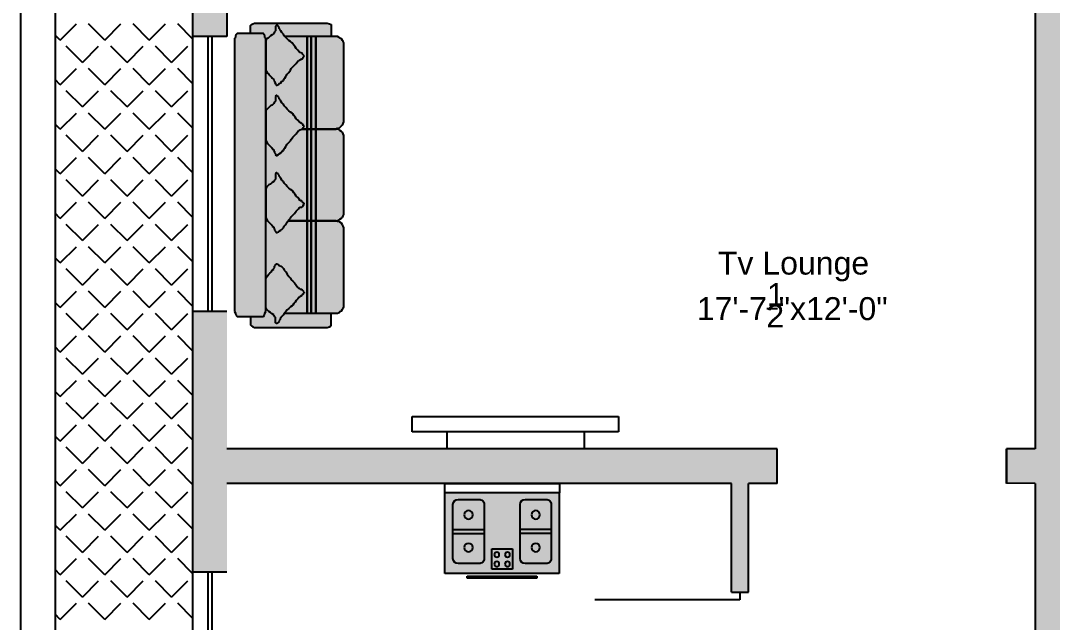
# Model space of a CAD drawing. Extents: x 22 to 562, y 18 to 1223.
# Drawn here: x 21.8 to 291.8, y 496.4 to 654 of the extents above; entities that cross this region are included whole.
import ezdxf

# ---------------------------------------------------------------- set-up
doc = ezdxf.new("R2010")
doc.units = 0
doc.header["$MEASUREMENT"] = 0
for name, color, linetype in [('DOORS', 42, 'CONTINUOUS'), ('FURN', 144, 'CONTINUOUS'), ('FURNITURE', 44, 'CONTINUOUS'), ('LABELS', 61, 'CONTINUOUS'), ('LINE', 7, 'CONTINUOUS'), ('WALLS', 7, 'CONTINUOUS'), ('WINDOWS', 140, 'CONTINUOUS')]:
    doc.layers.add(name, color=color, linetype=linetype)
doc.styles.get("Standard").update_dxf_attribs({"font": 'arial.ttf'})

# ---------------------------------------------------------------- blocks, each defined once
blk = doc.blocks.new('FURN-G127')
at = {"layer": 'FURNITURE', "color": 7, "linetype": 'CONTINUOUS'}
for p, q in [((994.907543, 653.856459), (973.7169, 653.856459)), ((973.7169, 653.856459), (973.7169, 623.862227)), ((997.339962, 653.879409), (994.875942, 653.879409)), ((994.875942, 653.879409), (994.875942, 623.876387)), ((994.907543, 623.862227), (994.907543, 653.856459)), ((997.339962, 623.876387), (997.339962, 653.879409)), ((991.772442, 651.745925), (977.693813, 651.745925)), ((984.183865, 651.745925), (984.183865, 643.576735)), ((985.29002, 651.673445), (985.29002, 643.500228)), ((973.06216, 648.009261), (972.482387, 648.009261)), ((972.482387, 648.009261), (972.482387, 629.746535)), ((973.06216, 629.746535), (973.06216, 648.009261)), ((976.321636, 650.373732), (976.321636, 644.936324)), ((993.144619, 644.936324), (993.144619, 650.373732)), ((977.693813, 643.564131), (991.772442, 643.564131)), ((980.211483, 641.612044), (974.82513, 641.612044)), ((974.82513, 641.612044), (974.82513, 636.153182)), ((980.211483, 636.153182), (980.211483, 641.612044)), ((974.82513, 636.153182), (980.211483, 636.153182)), ((976.321636, 632.828932), (976.321636, 627.391524)), ((991.772442, 634.201094), (977.693813, 634.201094)), ((984.183865, 626.019332), (984.183865, 634.188521)), ((985.29002, 626.091811), (985.29002, 634.265029)), ((993.144619, 627.391524), (993.144619, 632.828932)), ((972.482387, 629.746535), (973.06216, 629.746535)), ((973.7169, 623.862227), (994.907543, 623.862227)), ((977.693813, 626.019332), (991.772442, 626.019332)), ((994.875942, 623.876387), (997.339962, 623.876387))]:
    blk.add_line(p, q, dxfattribs=at)
for centre, radius in [((980.511013, 647.687789), 1.101392), ((989.100185, 647.687789), 1.101392), ((976.216274, 640.26921), 0.658514), ((978.669186, 640.26921), 0.658514), ((976.216274, 637.496016), 0.658514), ((978.669186, 637.496016), 0.658514), ((980.511013, 630.077468), 1.101392), ((989.100185, 630.077468), 1.101392)]:
    blk.add_circle(centre, radius, dxfattribs=at)
for centre, start, end in [((977.693813, 650.373732), 90.000003, 180.000005), ((991.772442, 650.373732), 0, 90.000003), ((977.693813, 644.936324), 180.000005, 270.000001), ((991.772442, 644.936324), 270.000001, 0), ((977.693813, 632.828932), 90.000003, 180.000005), ((991.772442, 632.828932), 0, 90.000003), ((977.693813, 627.391524), 180.000005, 270.000001), ((991.772442, 627.391524), 270.000001, 0)]:
    blk.add_arc(centre, 1.372175, start, end, dxfattribs=at)

msp = doc.modelspace()

# ---------------------------------------------------------------- hatches: boundary and pattern name
at = {"layer": 'FURNITURE'}
h = msp.add_hatch(color=251, dxfattribs=at)
h.dxf.hatch_style = 1
h.paths.add_polyline_path([(85.98, 648.32), (85.98, 648.74), (85.98, 648.95), (85.98, 649.37), (85.78, 649.58), (85.78, 649.99), (85.57, 650.2), (85.57, 650.41), (85.36, 650.62), (85.15, 650.62), (78.68, 650.62), (78.47, 650.62), (78.26, 650.41), (78.26, 650.2), (78.05, 649.99), (78.05, 649.58), (77.84, 649.37), (77.84, 648.95), (77.84, 648.32), (77.84, 578.6), (77.84, 578.18), (77.84, 577.76), (78.05, 577.35), (78.05, 577.14), (78.26, 576.93), (78.26, 576.72), (78.47, 576.51), (78.68, 576.51), (85.15, 576.51), (85.36, 576.51), (85.57, 576.72), (85.57, 576.93), (85.78, 577.14), (85.78, 577.35), (85.98, 577.76), (85.98, 578.18), (85.98, 578.6)])
h.paths.add_polyline_path([(83.9, 653.32), (83.06, 653.32), (82.64, 653.11), (82.23, 652.9), (82.02, 652.69), (82.02, 650.62), (85.15, 650.62), (85.36, 650.62), (85.57, 650.41), (85.57, 650.2), (85.78, 649.99), (85.78, 649.58), (85.98, 649.37), (85.98, 648.95), (85.98, 648.74), (86.19, 649.16), (86.61, 649.37), (86.82, 649.58), (87.24, 649.99), (87.65, 650.2), (88.07, 650.62), (88.28, 651.04), (88.49, 651.25), (88.49, 651.46), (88.49, 651.66), (88.49, 652.08), (88.49, 652.29), (88.49, 652.5), (88.7, 652.71), (88.91, 652.71), (89.12, 652.71), (89.32, 652.5), (89.32, 652.29), (89.53, 652.08), (89.53, 651.87), (89.74, 651.66), (89.74, 651.46), (89.95, 651.25), (90.16, 650.83), (90.58, 650.41), (90.79, 649.99), (91, 649.79), (103.1, 649.79), (103.1, 652.69), (103.1, 652.9), (102.69, 653.11), (102.06, 653.32), (101.22, 653.32)])
h.paths.add_polyline_path([(90.79, 577.35), (90.58, 576.93), (90.16, 576.51), (89.95, 576.09), (89.74, 575.89), (89.74, 575.68), (89.53, 575.47), (89.53, 575.26), (89.32, 575.05), (89.32, 574.84), (89.12, 574.84), (88.91, 574.63), (88.7, 574.63), (88.49, 574.84), (88.49, 575.05), (88.49, 575.26), (88.49, 575.68), (88.49, 575.89), (88.49, 576.3), (88.28, 576.51), (88.07, 576.93), (87.65, 577.14), (87.24, 577.56), (86.82, 577.76), (86.61, 577.97), (86.19, 578.39), (85.98, 578.81), (85.98, 578.6), (85.98, 578.18), (85.98, 577.76), (85.78, 577.35), (85.78, 577.14), (85.57, 576.93), (85.57, 576.72), (85.36, 576.51), (85.15, 576.51), (82.02, 576.51), (82.02, 574.22), (82.23, 574.01), (82.64, 573.8), (83.06, 573.59), (83.9, 573.59), (101.22, 573.59), (102.06, 573.59), (102.69, 573.8), (103.1, 574.01), (103.1, 574.22), (103.1, 577.35)])
h = msp.add_hatch(color=52, dxfattribs=at)
h.dxf.hatch_style = 1
h.paths.add_polyline_path([(92.67, 586.11), (92.46, 586.53), (92.04, 586.95), (91.62, 587.58), (91.2, 588.2), (91, 588.41), (90.79, 588.62), (90.58, 589.04), (90.16, 589.45), (89.95, 589.66), (89.53, 589.87), (89.32, 590.08), (88.91, 590.29), (88.7, 590.29), (88.49, 590.08), (88.49, 589.87), (88.28, 589.66), (88.28, 589.25), (88.07, 589.04), (88.07, 588.83), (87.65, 588.62), (87.45, 588.2), (87.03, 587.78), (86.82, 587.58), (86.4, 587.16), (86.19, 586.74), (85.98, 586.32), (85.98, 585.91), (85.98, 579.23), (85.98, 578.81), (86.19, 578.39), (86.61, 577.97), (86.82, 577.76), (87.24, 577.56), (87.65, 577.14), (88.07, 576.93), (88.28, 576.51), (88.49, 576.3), (88.49, 575.89), (88.49, 575.68), (88.49, 575.26), (88.49, 575.05), (88.49, 574.84), (88.7, 574.63), (88.91, 574.63), (89.12, 574.84), (89.32, 574.84), (89.32, 575.05), (89.53, 575.26), (89.53, 575.47), (89.74, 575.68), (89.74, 575.89), (89.95, 576.09), (90.16, 576.51), (90.58, 576.93), (90.79, 577.35), (91.2, 577.76), (91.62, 578.18), (92.04, 578.6), (92.46, 579.02), (92.87, 579.23), (93.08, 579.43), (93.29, 579.85), (93.71, 580.27), (93.92, 580.69), (94.34, 581.1), (94.75, 581.52), (94.96, 581.73), (95.38, 581.94), (95.38, 582.15), (95.59, 582.15), (95.8, 582.36), (95.8, 582.57), (96.01, 582.57), (96.01, 582.77), (95.8, 582.98), (95.8, 583.19), (95.59, 583.4), (95.38, 583.61), (94.96, 583.61), (94.75, 583.82), (94.54, 584.03), (94.34, 584.03), (93.92, 584.65), (93.5, 585.28), (93.08, 585.7)])
h.paths.add_polyline_path([(92.46, 609.7), (92.04, 610.12), (91.62, 610.54), (91.2, 610.96), (90.79, 611.37), (90.58, 611.79), (90.16, 612.21), (89.95, 612.63), (89.74, 612.84), (89.74, 613.04), (89.53, 613.25), (89.53, 613.46), (89.32, 613.67), (89.32, 613.88), (89.12, 613.88), (88.91, 614.09), (88.7, 614.09), (88.49, 613.88), (88.49, 613.67), (88.49, 613.46), (88.49, 613.04), (88.49, 612.84), (88.49, 612.42), (88.28, 612.21), (88.07, 611.79), (87.65, 611.58), (87.24, 611.17), (86.82, 610.96), (86.61, 610.75), (86.19, 610.33), (85.98, 609.91), (85.98, 609.5), (85.98, 602.61), (85.98, 602.4), (86.19, 601.98), (86.4, 601.56), (86.82, 601.15), (87.03, 600.94), (87.45, 600.52), (87.65, 600.1), (88.07, 599.89), (88.07, 599.68), (88.28, 599.47), (88.28, 599.06), (88.49, 598.85), (88.49, 598.64), (88.7, 598.43), (88.91, 598.43), (89.32, 598.64), (89.53, 598.85), (89.95, 599.06), (90.16, 599.27), (90.58, 599.68), (90.79, 600.1), (91, 600.31), (91.2, 600.52), (91.62, 601.15), (92.04, 601.77), (92.46, 602.19), (92.67, 602.61), (93.08, 603.02), (93.5, 603.44), (93.92, 604.07), (94.34, 604.49), (94.54, 604.69), (94.75, 604.9), (94.96, 605.11), (95.38, 605.11), (95.59, 605.32), (95.8, 605.53), (96.01, 605.95), (96.01, 606.16), (95.8, 606.16), (95.8, 606.36), (95.59, 606.36), (95.59, 606.57), (95.38, 606.57), (95.38, 606.78), (94.96, 606.78), (94.75, 607.2), (94.34, 607.62), (93.92, 608.03), (93.71, 608.45), (93.29, 608.87), (93.08, 609.29), (92.87, 609.5)])
h.paths.add_polyline_path([(93.08, 623.48), (93.5, 623.9), (93.92, 624.32), (94.34, 624.94), (94.54, 625.15), (94.75, 625.15), (94.96, 625.36), (95.38, 625.57), (95.59, 625.57), (95.8, 625.78), (95.8, 625.99), (96.01, 626.2), (96.01, 626.4), (95.8, 626.4), (95.8, 626.61), (95.59, 626.82), (95.38, 627.03), (94.96, 627.24), (94.75, 627.45), (94.34, 627.87), (93.92, 628.28), (93.71, 628.7), (93.29, 629.12), (93.08, 629.54), (92.87, 629.74), (92.46, 629.95), (92.04, 630.37), (91.62, 630.79), (91.2, 631.21), (90.79, 631.62), (90.58, 632.04), (90.16, 632.46), (89.95, 632.88), (89.74, 633.09), (89.74, 633.29), (89.53, 633.5), (89.53, 633.71), (89.32, 633.92), (89.32, 634.13), (89.12, 634.13), (88.91, 634.34), (88.7, 634.34), (88.49, 634.13), (88.49, 633.92), (88.49, 633.71), (88.49, 633.29), (88.49, 633.09), (88.49, 632.88), (88.28, 632.67), (88.07, 632.25), (87.65, 631.83), (87.24, 631.62), (86.82, 631.21), (86.61, 631), (86.19, 630.58), (85.98, 630.37), (85.98, 629.74), (85.98, 623.06), (85.98, 622.65), (86.19, 622.23), (86.4, 621.81), (86.82, 621.39), (87.03, 621.19), (87.45, 620.77), (87.65, 620.35), (88.07, 620.14), (88.07, 619.93), (88.28, 619.72), (88.28, 619.31), (88.49, 619.1), (88.49, 618.89), (88.7, 618.68), (88.91, 618.68), (89.32, 618.89), (89.53, 619.1), (89.95, 619.31), (90.16, 619.72), (90.58, 619.93), (90.79, 620.35), (91, 620.56), (91.2, 620.98), (91.62, 621.6), (92.04, 622.02), (92.46, 622.44), (92.67, 622.86)])
h.paths.add_polyline_path([(93.08, 641.85), (93.5, 642.27), (93.92, 642.69), (94.34, 643.31), (94.54, 643.52), (94.75, 643.52), (94.96, 643.73), (95.38, 643.94), (95.59, 643.94), (95.8, 644.15), (95.8, 644.36), (96.01, 644.57), (96.01, 644.78), (95.8, 644.98), (95.59, 645.19), (95.38, 645.4), (94.96, 645.61), (94.75, 645.82), (94.34, 646.24), (93.92, 646.65), (93.71, 647.07), (93.29, 647.49), (93.08, 647.91), (92.87, 648.12), (92.46, 648.53), (92.04, 648.74), (91.62, 649.16), (91.2, 649.58), (90.79, 649.99), (90.58, 650.41), (90.16, 650.83), (89.95, 651.25), (89.74, 651.46), (89.74, 651.66), (89.53, 651.87), (89.53, 652.08), (89.32, 652.29), (89.32, 652.5), (89.12, 652.71), (88.91, 652.71), (88.7, 652.71), (88.49, 652.5), (88.49, 652.29), (88.49, 652.08), (88.49, 651.66), (88.49, 651.46), (88.49, 651.25), (88.28, 651.04), (88.07, 650.62), (87.65, 650.2), (87.24, 649.99), (86.82, 649.58), (86.61, 649.37), (86.19, 649.16), (85.98, 648.74), (85.98, 648.12), (85.98, 641.44), (85.98, 641.02), (86.19, 640.6), (86.4, 640.18), (86.82, 639.97), (87.03, 639.56), (87.45, 639.14), (87.65, 638.93), (88.07, 638.51), (88.07, 638.3), (88.28, 638.1), (88.28, 637.89), (88.49, 637.47), (88.49, 637.26), (88.7, 637.26), (88.7, 637.05), (88.91, 637.05), (89.32, 637.26), (89.53, 637.47), (89.95, 637.68), (90.16, 638.1), (90.58, 638.3), (90.79, 638.72), (91, 638.93), (91.2, 639.35), (91.62, 639.97), (92.04, 640.39), (92.46, 641.02), (92.67, 641.44)])
h = msp.add_hatch(color=251, dxfattribs=at)
h.dxf.hatch_style = 1
h.paths.add_polyline_path([(96.8, 601.56), (91.9, 601.56), (91.62, 601.15), (91.2, 600.52), (91, 600.31), (90.79, 600.1), (90.58, 599.68), (90.16, 599.27), (89.95, 599.06), (89.53, 598.85), (89.32, 598.64), (88.91, 598.43), (88.7, 598.43), (88.49, 598.64), (88.49, 598.85), (88.28, 599.06), (88.28, 599.47), (88.07, 599.68), (88.07, 599.89), (87.65, 600.1), (87.45, 600.52), (87.03, 600.94), (86.82, 601.15), (86.4, 601.56), (86.19, 601.98), (85.98, 602.4), (85.98, 586.32), (86.19, 586.74), (86.4, 587.16), (86.82, 587.58), (87.03, 587.78), (87.45, 588.2), (87.65, 588.62), (88.07, 588.83), (88.07, 589.04), (88.28, 589.25), (88.28, 589.66), (88.49, 589.87), (88.49, 590.08), (88.7, 590.29), (88.91, 590.29), (89.32, 590.08), (89.53, 589.87), (89.95, 589.66), (90.16, 589.45), (90.58, 589.04), (90.79, 588.62), (91, 588.41), (91.2, 588.2), (91.62, 587.58), (92.04, 586.95), (92.46, 586.53), (92.67, 586.11), (93.08, 585.7), (93.5, 585.28), (93.92, 584.65), (94.34, 584.03), (94.54, 584.03), (94.75, 583.82), (94.96, 583.61), (95.38, 583.61), (95.59, 583.4), (95.8, 583.19), (95.8, 582.98), (96.01, 582.77), (96.01, 582.57), (95.8, 582.57), (95.8, 582.36), (95.59, 582.15), (95.38, 582.15), (95.38, 581.94), (94.96, 581.73), (94.75, 581.52), (94.34, 581.1), (93.92, 580.69), (93.71, 580.27), (93.29, 579.85), (93.08, 579.43), (92.87, 579.23), (92.46, 579.02), (92.04, 578.6), (91.62, 578.18), (91.2, 577.76), (90.79, 577.35), (96.8, 577.35)])
h.paths.add_polyline_path([(96.8, 625.57), (95.38, 625.57), (94.96, 625.36), (94.75, 625.15), (94.54, 625.15), (94.34, 624.94), (93.92, 624.32), (93.5, 623.9), (93.08, 623.48), (92.67, 622.86), (92.46, 622.44), (92.04, 622.02), (91.62, 621.6), (91.2, 620.98), (91, 620.56), (90.79, 620.35), (90.58, 619.93), (90.16, 619.72), (89.95, 619.31), (89.53, 619.1), (89.32, 618.89), (88.91, 618.68), (88.7, 618.68), (88.49, 618.89), (88.49, 619.1), (88.28, 619.31), (88.28, 619.72), (88.07, 619.93), (88.07, 620.14), (87.65, 620.35), (87.45, 620.77), (87.03, 621.19), (86.82, 621.39), (86.4, 621.81), (86.19, 622.23), (85.98, 622.65), (85.98, 609.91), (86.19, 610.33), (86.61, 610.75), (86.82, 610.96), (87.24, 611.17), (87.65, 611.58), (88.07, 611.79), (88.28, 612.21), (88.49, 612.42), (88.49, 612.84), (88.49, 613.04), (88.49, 613.46), (88.49, 613.67), (88.49, 613.88), (88.7, 614.09), (88.91, 614.09), (89.12, 613.88), (89.32, 613.88), (89.32, 613.67), (89.53, 613.46), (89.53, 613.25), (89.74, 613.04), (89.74, 612.84), (89.95, 612.63), (90.16, 612.21), (90.58, 611.79), (90.79, 611.37), (91.2, 610.96), (91.62, 610.54), (92.04, 610.12), (92.46, 609.7), (92.87, 609.5), (93.08, 609.29), (93.29, 608.87), (93.71, 608.45), (93.92, 608.03), (94.34, 607.62), (94.75, 607.2), (94.96, 606.78), (95.38, 606.78), (95.38, 606.57), (95.59, 606.57), (95.59, 606.36), (95.8, 606.36), (95.8, 606.16), (96.01, 606.16), (96.01, 605.95), (95.8, 605.53), (95.59, 605.32), (95.38, 605.11), (94.96, 605.11), (94.75, 604.9), (94.54, 604.69), (94.34, 604.49), (93.92, 604.07), (93.5, 603.44), (93.08, 603.02), (92.67, 602.61), (92.46, 602.19), (92.04, 601.77), (91.9, 601.56), (96.8, 601.56)])
h.paths.add_polyline_path([(96.8, 649.79), (91, 649.79), (91.2, 649.58), (91.62, 649.16), (92.04, 648.74), (92.46, 648.53), (92.87, 648.12), (93.08, 647.91), (93.29, 647.49), (93.71, 647.07), (93.92, 646.65), (94.34, 646.24), (94.75, 645.82), (94.96, 645.61), (95.38, 645.4), (95.59, 645.19), (95.8, 644.98), (96.01, 644.78), (96.01, 644.57), (95.8, 644.36), (95.8, 644.15), (95.59, 643.94), (95.38, 643.94), (94.96, 643.73), (94.75, 643.52), (94.54, 643.52), (94.34, 643.31), (93.92, 642.69), (93.5, 642.27), (93.08, 641.85), (92.67, 641.44), (92.46, 641.02), (92.04, 640.39), (91.62, 639.97), (91.2, 639.35), (91, 638.93), (90.79, 638.72), (90.58, 638.3), (90.16, 638.1), (89.95, 637.68), (89.53, 637.47), (89.32, 637.26), (88.91, 637.05), (88.7, 637.05), (88.7, 637.26), (88.49, 637.26), (88.49, 637.47), (88.28, 637.89), (88.28, 638.1), (88.07, 638.3), (88.07, 638.51), (87.65, 638.93), (87.45, 639.14), (87.03, 639.56), (86.82, 639.97), (86.4, 640.18), (86.19, 640.6), (85.98, 641.02), (85.98, 630.37), (86.19, 630.58), (86.61, 631), (86.82, 631.21), (87.24, 631.62), (87.65, 631.83), (88.07, 632.25), (88.28, 632.67), (88.49, 632.88), (88.49, 633.09), (88.49, 633.29), (88.49, 633.71), (88.49, 633.92), (88.49, 634.13), (88.7, 634.34), (88.91, 634.34), (89.12, 634.13), (89.32, 634.13), (89.32, 633.92), (89.53, 633.71), (89.53, 633.5), (89.74, 633.29), (89.74, 633.09), (89.95, 632.88), (90.16, 632.46), (90.58, 632.04), (90.79, 631.62), (91.2, 631.21), (91.62, 630.79), (92.04, 630.37), (92.46, 629.95), (92.87, 629.74), (93.08, 629.54), (93.29, 629.12), (93.71, 628.7), (93.92, 628.28), (94.34, 627.87), (94.75, 627.45), (94.96, 627.24), (95.38, 627.03), (95.59, 626.82), (95.8, 626.61), (95.8, 626.4), (96.01, 626.4), (96.01, 626.2), (95.8, 625.99), (95.8, 625.78), (95.59, 625.57), (96.8, 625.57)])
h.paths.add_polyline_path([(99.15, 625.57), (104.36, 625.57), (104.77, 625.78), (105.19, 625.78), (105.4, 625.99), (105.82, 626.4), (106.03, 626.61), (106.23, 627.03), (106.44, 627.45), (106.44, 627.87), (106.44, 647.49), (106.44, 648.12), (106.23, 648.53), (106.03, 648.74), (105.82, 649.16), (105.4, 649.37), (105.19, 649.58), (104.77, 649.79), (104.36, 649.79), (99.15, 649.79)])
h.paths.add_polyline_path([(99.15, 625.57), (99.15, 601.56), (104.36, 601.56), (104.77, 601.56), (105.19, 601.77), (105.4, 601.98), (105.82, 602.19), (106.03, 602.4), (106.23, 602.82), (106.44, 603.23), (106.44, 603.65), (106.44, 623.48), (106.44, 623.9), (106.23, 624.32), (106.03, 624.73), (105.82, 624.94), (105.4, 625.15), (105.19, 625.36), (104.77, 625.57), (104.36, 625.57)])
h.paths.add_polyline_path([(106.44, 599.27), (106.44, 599.68), (106.23, 600.1), (106.03, 600.52), (105.82, 600.94), (105.4, 601.15), (105.19, 601.35), (104.77, 601.35), (104.36, 601.56), (99.15, 601.56), (99.15, 577.35), (104.36, 577.35), (104.77, 577.35), (105.19, 577.56), (105.4, 577.76), (105.82, 577.97), (106.03, 578.39), (106.23, 578.6), (106.44, 579.02), (106.44, 579.64)])
h.paths.add_polyline_path([(99.08, 601.56), (97.94, 601.56), (97.94, 577.35), (99.08, 577.35)])
h.paths.add_polyline_path([(97.87, 625.57), (96.87, 625.57), (96.87, 601.56), (97.87, 601.56)])
h.paths.add_polyline_path([(99.08, 625.57), (97.94, 625.57), (97.94, 601.56), (99.08, 601.56)])
h.paths.add_polyline_path([(99.08, 649.79), (97.94, 649.79), (97.94, 625.57), (99.08, 625.57)])
h.paths.add_polyline_path([(97.87, 649.79), (96.87, 649.79), (96.87, 625.57), (97.87, 625.57)])
h.paths.add_polyline_path([(97.87, 601.56), (96.87, 601.56), (96.87, 577.35), (97.87, 577.35)])
at = {"layer": 'LINE'}
h = msp.add_hatch(color=46, dxfattribs=at)
h.paths.add_polyline_path([(212.33, 391.78), (107.33, 391.78), (107.33, 382.78), (207.83, 382.78), (207.83, 378.28), (212.33, 378.28)])
h.paths.add_polyline_path([(516.83, 1129.78), (446.33, 1129.78), (446.33, 1120.78), (507.83, 1120.78), (507.83, 976.78), (419.33, 976.78), (419.33, 918.28), (423.83, 918.28), (423.83, 967.78), (507.83, 967.78), (507.83, 963.28), (516.83, 963.28)])
h.paths.add_polyline_path([(387.83, 1129.78), (383.33, 1129.78), (383.33, 1173.28), (374.33, 1173.28), (374.33, 1125.28), (330.83, 1125.28), (330.83, 1120.78), (387.83, 1120.78)])
h.paths.add_polyline_path([(137.33, 1129.78), (66.83, 1129.78), (66.83, 963.28), (75.83, 963.28), (75.83, 967.78), (159.83, 967.78), (159.83, 918.28), (164.33, 918.28), (164.33, 976.78), (75.83, 976.78), (75.83, 1120.78), (137.33, 1120.78)])
h.paths.add_polyline_path([(209.33, 1173.28), (200.33, 1173.28), (200.33, 1129.78), (195.83, 1129.78), (195.83, 1120.78), (252.83, 1120.78), (252.83, 1125.28), (209.33, 1125.28)])
h.paths.add_polyline_path([(516.83, 927.28), (507.83, 927.28), (507.83, 883.78), (423.83, 883.78), (423.83, 888.28), (419.33, 888.28), (419.33, 883.78), (414.83, 883.78), (414.83, 874.78), (507.83, 874.78), (507.83, 820.78), (516.83, 820.78)])
h.paths.add_polyline_path([(372.83, 883.78), (357.83, 883.78), (357.83, 976.78), (353.33, 976.78), (353.33, 883.78), (342.83, 883.78), (342.83, 874.78), (353.33, 874.78), (353.33, 741.28), (357.83, 741.28), (357.83, 874.78), (372.83, 874.78)], flags=16)
h.paths.add_polyline_path([(516.83, 748.78), (507.83, 748.78), (507.83, 694.78), (357.83, 694.78), (357.83, 699.28), (353.33, 699.28), (353.33, 685.78), (507.83, 685.78), (507.83, 649.78), (516.83, 649.78)])
h.paths.add_polyline_path([(516.83, 577.78), (507.83, 577.78), (507.83, 541.78), (363.83, 541.78), (363.83, 532.78), (371.33, 532.78), (371.33, 504.28), (375.83, 504.28), (375.83, 532.78), (507.83, 532.78), (507.83, 509.53), (516.83, 509.53)])
h.paths.add_polyline_path([(516.83, 461.53), (507.83, 461.53), (507.83, 438.28), (375.83, 438.28), (375.83, 462.28), (371.33, 462.28), (371.33, 433.78), (507.83, 433.78), (507.83, 424.78), (516.83, 424.78)])
h.paths.add_polyline_path([(516.83, 400.78), (507.83, 400.78), (507.83, 391.78), (503.33, 391.78), (503.33, 382.78), (507.83, 382.78), (507.83, 226.78), (477.83, 226.78), (477.83, 217.78), (516.83, 217.78)])
h.paths.add_polyline_path([(476.33, 391.78), (371.33, 391.78), (371.33, 378.28), (375.83, 378.28), (375.83, 382.78), (476.33, 382.78)])
h.paths.add_polyline_path([(405.83, 226.78), (375.83, 226.78), (375.83, 336.28), (371.33, 336.28), (371.33, 286.78), (363.83, 286.78), (363.83, 277.78), (371.33, 277.78), (371.33, 217.78), (405.83, 217.78)])
h.paths.add_polyline_path([(212.33, 277.78), (219.83, 277.78), (219.83, 286.78), (212.33, 286.78), (212.33, 336.28), (207.83, 336.28), (207.83, 226.78), (177.83, 226.78), (177.83, 217.78), (212.33, 217.78)])
h.paths.add_polyline_path([(206.33, 97.78, 1), (194.33, 97.78, 1)])
h.paths.add_polyline_path([(242.33, 169.78, 1), (230.33, 169.78, 1)])
h.paths.add_polyline_path([(341.33, 169.78, 1), (353.33, 169.78, 1)])
h.paths.add_polyline_path([(30.83, 226.78), (21.83, 226.78), (21.83, 85.78), (30.83, 85.78)])
h.paths.add_polyline_path([(80.33, 391.78), (75.83, 391.78), (75.83, 400.78), (66.83, 400.78), (66.83, 217.78), (105.83, 217.78), (105.83, 226.78), (75.83, 226.78), (75.83, 382.78), (80.33, 382.78)])
h.paths.add_polyline_path([(75.83, 461.53), (66.83, 461.53), (66.83, 424.78), (75.83, 424.78), (75.83, 433.78), (212.33, 433.78), (212.33, 462.28), (207.83, 462.28), (207.83, 438.28), (75.83, 438.28)])
h.paths.add_polyline_path([(219.83, 541.78), (75.83, 541.78), (75.83, 577.78), (66.83, 577.78), (66.83, 509.53), (75.83, 509.53), (75.83, 532.78), (207.83, 532.78), (207.83, 504.28), (212.33, 504.28), (212.33, 532.78), (219.83, 532.78)])
h.paths.add_polyline_path([(230.33, 699.28), (225.83, 699.28), (225.83, 694.78), (75.83, 694.78), (75.83, 748.78), (66.83, 748.78), (66.83, 649.78), (75.83, 649.78), (75.83, 685.78), (230.33, 685.78)])
h.paths.add_polyline_path([(240.83, 883.78), (230.33, 883.78), (230.33, 976.78), (225.83, 976.78), (225.83, 883.78), (210.83, 883.78), (210.83, 874.78), (225.83, 874.78), (225.83, 741.28), (230.33, 741.28), (230.33, 874.78), (240.83, 874.78)], flags=16)
h.paths.add_polyline_path([(168.83, 883.78), (164.33, 883.78), (164.33, 888.28), (159.83, 888.28), (159.83, 883.78), (75.83, 883.78), (75.83, 927.28), (66.83, 927.28), (66.83, 820.78), (75.83, 820.78), (75.83, 874.78), (168.83, 874.78)])
h.paths.add_polyline_path([(300.83, 883.78), (296.33, 883.78), (296.33, 1120.78), (300.83, 1120.78), (300.83, 1125.28), (296.33, 1125.28), (296.33, 1132.78), (296.33, 1213.78), (374.33, 1213.78), (374.33, 1209.28), (383.33, 1209.28), (383.33, 1222.78), (200.33, 1222.78), (200.33, 1213.78), (287.33, 1213.78), (287.33, 1125.28), (282.83, 1125.28), (282.83, 1120.78), (287.33, 1120.78), (287.33, 883.78), (282.83, 883.78), (282.83, 874.78), (287.33, 874.78), (287.33, 541.78), (279.83, 541.79), (279.83, 541.79), (279.83, 532.79), (287.33, 532.78), (287.33, 286.78), (279.83, 286.78), (279.83, 277.78), (287.33, 277.78), (287.33, 247.78), (296.33, 247.78), (296.33, 277.78), (303.83, 277.78), (303.83, 286.78), (296.33, 286.78), (296.33, 532.78), (303.83, 532.79), (303.83, 541.79), (296.33, 541.78), (296.33, 874.78), (300.83, 874.78)])

# ---------------------------------------------------------------- linework, layer by layer
at = {"layer": 'DOORS'}
msp.add_line((210.08, 502.28), (172.08, 502.28), dxfattribs=at)
at = {"layer": 'FURN'}
for p, q in [((124.33, 550.28), (178.33, 550.28)), ((124.33, 546.28), (124.33, 550.28)), ((178.33, 550.28), (178.33, 546.28)), ((178.33, 546.28), (124.33, 546.28)), ((133.33, 546.28), (133.33, 541.74)), ((169.33, 546.28), (169.33, 541.78))]:
    msp.add_line(p, q, dxfattribs=at)
at = {"layer": 'FURNITURE', "color": 7}
for p, q in [((82.02, 652.69), (82.23, 652.9)), ((82.02, 650.62), (82.02, 652.69)), ((82.23, 652.9), (82.64, 653.11)), ((82.64, 653.11), (83.06, 653.32)), ((83.06, 653.32), (83.9, 653.32)), ((83.9, 653.32), (101.22, 653.32)), ((88.28, 651.04), (88.07, 650.62)), ((88.49, 651.25), (88.28, 651.04)), ((88.7, 652.71), (88.49, 652.5)), ((88.49, 652.5), (88.49, 652.29)), ((88.49, 652.29), (88.49, 652.08)), ((88.49, 652.08), (88.49, 651.66)), ((88.49, 651.66), (88.49, 651.46)), ((88.49, 651.46), (88.49, 651.25)), ((88.91, 652.71), (88.7, 652.71)), ((89.12, 652.71), (88.91, 652.71)), ((89.32, 652.5), (89.12, 652.71)), ((89.32, 652.29), (89.32, 652.5)), ((89.53, 652.08), (89.32, 652.29)), ((89.53, 651.87), (89.53, 652.08)), ((89.74, 651.66), (89.53, 651.87)), ((89.74, 651.46), (89.74, 651.66)), ((89.95, 651.25), (89.74, 651.46)), ((90.16, 650.83), (89.95, 651.25)), ((90.58, 650.41), (90.16, 650.83)), ((101.22, 653.32), (102.06, 653.32)), ((102.06, 653.32), (102.69, 653.11)), ((102.69, 653.11), (103.1, 652.9)), ((103.1, 652.9), (103.1, 652.69)), ((103.1, 652.69), (103.1, 649.79)), ((78.05, 649.58), (77.84, 649.37)), ((77.84, 649.37), (77.84, 648.95)), ((77.84, 648.95), (77.84, 648.32)), ((77.84, 648.32), (77.84, 578.6)), ((78.26, 650.2), (78.05, 649.99)), ((78.05, 649.99), (78.05, 649.58)), ((78.47, 650.62), (78.26, 650.41)), ((78.26, 650.41), (78.26, 650.2)), ((78.68, 650.62), (78.47, 650.62)), ((85.15, 650.62), (78.68, 650.62)), ((85.36, 650.62), (85.15, 650.62)), ((85.57, 650.41), (85.36, 650.62)), ((85.57, 650.2), (85.57, 650.41)), ((85.78, 649.99), (85.57, 650.2)), ((85.78, 649.58), (85.78, 649.99)), ((85.98, 649.37), (85.78, 649.58)), ((85.98, 648.95), (85.98, 649.37)), ((86.19, 649.16), (85.98, 648.74)), ((85.98, 648.32), (85.98, 648.95)), ((85.98, 648.74), (85.98, 648.12)), ((85.98, 578.6), (85.98, 648.32)), ((85.98, 648.12), (85.98, 641.44)), ((86.61, 649.37), (86.19, 649.16)), ((86.82, 649.58), (86.61, 649.37)), ((87.24, 649.99), (86.82, 649.58)), ((87.65, 650.2), (87.24, 649.99)), ((88.07, 650.62), (87.65, 650.2)), ((90.79, 649.99), (90.58, 650.41)), ((91.2, 649.58), (90.79, 649.99)), ((104.36, 649.79), (91, 649.79)), ((91.62, 649.16), (91.2, 649.58)), ((92.04, 648.74), (91.62, 649.16)), ((92.46, 648.53), (92.04, 648.74)), ((92.87, 648.12), (92.46, 648.53)), ((93.08, 647.91), (92.87, 648.12)), ((96.8, 577.35), (96.8, 649.79)), ((96.87, 577.35), (96.87, 649.79)), ((97.87, 577.35), (97.87, 649.79)), ((97.94, 577.35), (97.94, 649.79)), ((99.08, 577.35), (99.08, 649.79)), ((99.15, 577.35), (99.15, 649.79)), ((104.77, 649.79), (104.36, 649.79)), ((105.19, 649.58), (104.77, 649.79)), ((105.4, 649.37), (105.19, 649.58)), ((105.82, 649.16), (105.4, 649.37)), ((106.03, 648.74), (105.82, 649.16)), ((106.23, 648.53), (106.03, 648.74)), ((106.44, 648.12), (106.23, 648.53)), ((106.44, 647.49), (106.44, 648.12)), ((93.29, 647.49), (93.08, 647.91)), ((93.71, 647.07), (93.29, 647.49)), ((93.92, 646.65), (93.71, 647.07)), ((94.34, 646.24), (93.92, 646.65)), ((94.75, 645.82), (94.34, 646.24)), ((94.96, 645.61), (94.75, 645.82)), ((95.38, 645.4), (94.96, 645.61)), ((95.38, 645.4), (95.38, 645.4)), ((95.59, 645.19), (95.38, 645.4)), ((106.44, 627.87), (106.44, 647.49)), ((93.5, 642.27), (93.92, 642.69)), ((93.92, 642.69), (94.34, 643.31)), ((94.34, 643.31), (94.54, 643.52)), ((94.54, 643.52), (94.75, 643.52)), ((94.75, 643.52), (94.96, 643.73)), ((94.96, 643.73), (95.38, 643.94)), ((95.38, 643.94), (95.59, 643.94)), ((95.59, 645.19), (95.59, 645.19)), ((95.8, 644.98), (95.59, 645.19)), ((95.59, 643.94), (95.8, 644.15)), ((95.8, 644.98), (95.8, 644.98)), ((96.01, 644.78), (95.8, 644.98)), ((95.8, 644.36), (96.01, 644.57)), ((95.8, 644.15), (95.8, 644.36)), ((96.01, 644.78), (96.01, 644.78)), ((96.01, 644.57), (96.01, 644.78)), ((85.98, 641.44), (85.98, 641.02)), ((85.98, 641.02), (86.19, 640.6)), ((86.19, 640.6), (86.4, 640.18)), ((86.4, 640.18), (86.82, 639.97)), ((86.82, 639.97), (87.03, 639.56)), ((91.2, 639.35), (91.62, 639.97)), ((91.62, 639.97), (92.04, 640.39)), ((92.04, 640.39), (92.46, 641.02)), ((92.46, 641.02), (92.67, 641.44)), ((92.67, 641.44), (93.08, 641.85)), ((93.08, 641.85), (93.5, 642.27)), ((87.03, 639.56), (87.45, 639.14)), ((87.45, 639.14), (87.65, 638.93)), ((87.65, 638.93), (88.07, 638.51)), ((88.07, 638.51), (88.07, 638.3)), ((88.07, 638.3), (88.28, 638.1)), ((88.28, 638.1), (88.28, 637.89)), ((88.28, 637.89), (88.49, 637.47)), ((88.49, 637.47), (88.49, 637.26)), ((88.49, 637.26), (88.7, 637.26)), ((88.7, 637.26), (88.7, 637.05)), ((88.91, 637.05), (89.32, 637.26)), ((89.32, 637.26), (89.53, 637.47)), ((89.53, 637.47), (89.95, 637.68)), ((89.95, 637.68), (90.16, 638.1)), ((90.16, 638.1), (90.58, 638.3)), ((90.58, 638.3), (90.79, 638.72)), ((90.79, 638.72), (91, 638.93)), ((91, 638.93), (91.2, 639.35)), ((88.7, 637.05), (88.91, 637.05)), ((87.65, 631.83), (87.24, 631.62)), ((88.07, 632.25), (87.65, 631.83)), ((88.28, 632.67), (88.07, 632.25)), ((88.49, 632.88), (88.28, 632.67)), ((88.7, 634.34), (88.49, 634.13)), ((88.49, 634.13), (88.49, 633.92)), ((88.49, 633.92), (88.49, 633.71)), ((88.49, 633.71), (88.49, 633.29)), ((88.49, 633.29), (88.49, 633.09)), ((88.49, 633.09), (88.49, 632.88)), ((88.91, 634.34), (88.7, 634.34)), ((89.12, 634.13), (88.91, 634.34)), ((89.32, 634.13), (89.12, 634.13)), ((89.32, 633.92), (89.32, 634.13)), ((89.53, 633.71), (89.32, 633.92)), ((89.53, 633.5), (89.53, 633.71)), ((89.74, 633.29), (89.53, 633.5)), ((89.74, 633.09), (89.74, 633.29)), ((89.95, 632.88), (89.74, 633.09)), ((90.16, 632.46), (89.95, 632.88)), ((90.58, 632.04), (90.16, 632.46)), ((90.79, 631.62), (90.58, 632.04)), ((86.19, 630.58), (85.98, 630.37)), ((85.98, 630.37), (85.98, 629.74)), ((85.98, 629.74), (85.98, 623.06)), ((86.61, 631), (86.19, 630.58)), ((86.82, 631.21), (86.61, 631)), ((87.24, 631.62), (86.82, 631.21)), ((91.2, 631.21), (90.79, 631.62)), ((91.62, 630.79), (91.2, 631.21)), ((92.04, 630.37), (91.62, 630.79)), ((92.46, 629.95), (92.04, 630.37)), ((92.87, 629.74), (92.46, 629.95)), ((93.08, 629.54), (92.87, 629.74)), ((93.29, 629.12), (93.08, 629.54)), ((93.71, 628.7), (93.29, 629.12)), ((93.92, 628.28), (93.71, 628.7)), ((94.34, 627.87), (93.92, 628.28)), ((94.75, 627.45), (94.34, 627.87)), ((94.96, 627.24), (94.75, 627.45)), ((95.38, 627.03), (94.96, 627.24)), ((95.38, 627.03), (95.38, 627.03)), ((95.59, 626.82), (95.38, 627.03)), ((95.59, 626.82), (95.59, 626.82)), ((95.8, 626.61), (95.59, 626.82)), ((95.8, 626.4), (95.8, 626.61)), ((96.01, 626.4), (95.8, 626.4)), ((96.01, 626.2), (96.01, 626.4)), ((105.4, 625.99), (105.82, 626.4)), ((105.82, 626.4), (106.03, 626.61)), ((106.03, 626.61), (106.23, 627.03)), ((106.23, 627.03), (106.44, 627.45)), ((106.44, 627.45), (106.44, 627.87)), ((93.08, 623.48), (93.5, 623.9)), ((93.5, 623.9), (93.92, 624.32)), ((93.92, 624.32), (94.34, 624.94)), ((94.34, 624.94), (94.54, 625.15)), ((94.54, 625.15), (94.75, 625.15)), ((94.75, 625.15), (94.96, 625.36)), ((94.96, 625.36), (95.38, 625.57)), ((95.38, 625.57), (104.36, 625.57)), ((104.36, 625.57), (95.38, 625.57)), ((95.38, 625.57), (95.59, 625.57)), ((95.59, 625.57), (95.8, 625.78)), ((95.8, 625.99), (96.01, 626.2)), ((95.8, 625.78), (95.8, 625.99)), ((96.01, 626.2), (96.01, 626.2)), ((104.36, 625.57), (104.77, 625.78)), ((104.77, 625.57), (104.36, 625.57)), ((104.77, 625.78), (105.19, 625.78)), ((105.19, 625.36), (104.77, 625.57)), ((105.19, 625.78), (105.4, 625.99)), ((105.4, 625.15), (105.19, 625.36)), ((105.82, 624.94), (105.4, 625.15)), ((106.03, 624.73), (105.82, 624.94)), ((106.23, 624.32), (106.03, 624.73)), ((106.44, 623.9), (106.23, 624.32)), ((106.44, 623.48), (106.44, 623.9)), ((85.98, 623.06), (85.98, 622.65)), ((85.98, 622.65), (86.19, 622.23)), ((86.19, 622.23), (86.4, 621.81)), ((86.4, 621.81), (86.82, 621.39)), ((86.82, 621.39), (87.03, 621.19)), ((87.03, 621.19), (87.45, 620.77)), ((91.2, 620.98), (91.62, 621.6)), ((91.62, 621.6), (92.04, 622.02)), ((92.04, 622.02), (92.46, 622.44)), ((92.46, 622.44), (92.67, 622.86)), ((92.67, 622.86), (93.08, 623.48)), ((106.44, 603.65), (106.44, 623.48)), ((87.45, 620.77), (87.65, 620.35)), ((87.65, 620.35), (88.07, 620.14)), ((88.07, 620.14), (88.07, 619.93)), ((88.07, 619.93), (88.28, 619.72)), ((88.28, 619.72), (88.28, 619.31)), ((88.28, 619.31), (88.49, 619.1)), ((88.49, 619.1), (88.49, 618.89)), ((88.49, 618.89), (88.7, 618.68)), ((88.7, 618.68), (88.91, 618.68)), ((88.7, 618.68), (88.7, 618.68)), ((88.91, 618.68), (89.32, 618.89)), ((89.32, 618.89), (89.53, 619.1)), ((89.53, 619.1), (89.95, 619.31)), ((89.95, 619.31), (90.16, 619.72)), ((90.16, 619.72), (90.58, 619.93)), ((90.58, 619.93), (90.79, 620.35)), ((90.79, 620.35), (91, 620.56)), ((91, 620.56), (91.2, 620.98)), ((88.7, 614.09), (88.49, 613.88)), ((88.49, 613.88), (88.49, 613.67)), ((88.49, 613.67), (88.49, 613.46)), ((88.49, 613.46), (88.49, 613.04)), ((88.49, 613.04), (88.49, 612.84)), ((88.91, 614.09), (88.7, 614.09)), ((89.12, 613.88), (88.91, 614.09)), ((89.32, 613.88), (89.12, 613.88)), ((89.32, 613.67), (89.32, 613.88)), ((89.53, 613.46), (89.32, 613.67)), ((89.53, 613.25), (89.53, 613.46)), ((89.74, 613.04), (89.53, 613.25)), ((89.74, 612.84), (89.74, 613.04)), ((86.19, 610.33), (85.98, 609.91)), ((86.61, 610.75), (86.19, 610.33)), ((86.82, 610.96), (86.61, 610.75)), ((87.24, 611.17), (86.82, 610.96)), ((87.65, 611.58), (87.24, 611.17)), ((88.07, 611.79), (87.65, 611.58)), ((88.28, 612.21), (88.07, 611.79)), ((88.49, 612.42), (88.28, 612.21)), ((88.49, 612.84), (88.49, 612.42)), ((89.95, 612.63), (89.74, 612.84)), ((90.16, 612.21), (89.95, 612.63)), ((90.58, 611.79), (90.16, 612.21)), ((90.79, 611.37), (90.58, 611.79)), ((91.2, 610.96), (90.79, 611.37)), ((91.62, 610.54), (91.2, 610.96)), ((92.04, 610.12), (91.62, 610.54)), ((85.98, 609.91), (85.98, 609.5)), ((85.98, 609.5), (85.98, 602.61)), ((92.46, 609.7), (92.04, 610.12)), ((92.87, 609.5), (92.46, 609.7)), ((93.08, 609.29), (92.87, 609.5)), ((93.29, 608.87), (93.08, 609.29)), ((93.71, 608.45), (93.29, 608.87)), ((93.92, 608.03), (93.71, 608.45)), ((94.34, 607.62), (93.92, 608.03)), ((94.75, 607.2), (94.34, 607.62)), ((94.54, 604.69), (94.75, 604.9)), ((94.96, 606.78), (94.75, 607.2)), ((94.75, 604.9), (94.96, 605.11)), ((95.38, 606.78), (94.96, 606.78)), ((94.96, 605.11), (95.38, 605.11)), ((95.38, 606.57), (95.38, 606.78)), ((95.59, 606.57), (95.38, 606.57)), ((95.38, 605.11), (95.59, 605.32)), ((95.59, 606.36), (95.59, 606.57)), ((95.8, 606.36), (95.59, 606.36)), ((95.59, 605.32), (95.8, 605.53)), ((95.8, 606.16), (95.8, 606.36)), ((96.01, 606.16), (95.8, 606.16)), ((95.8, 605.53), (96.01, 605.95)), ((95.8, 605.53), (95.8, 605.53)), ((96.01, 605.95), (96.01, 606.16)), ((96.01, 605.95), (96.01, 605.95)), ((85.98, 602.61), (85.98, 602.4)), ((85.98, 602.4), (86.19, 601.98)), ((92.04, 601.77), (92.46, 602.19)), ((92.46, 602.19), (92.67, 602.61)), ((92.67, 602.61), (93.08, 603.02)), ((93.08, 603.02), (93.5, 603.44)), ((93.5, 603.44), (93.92, 604.07)), ((93.92, 604.07), (94.34, 604.49)), ((94.34, 604.49), (94.54, 604.69)), ((105.4, 601.98), (105.82, 602.19)), ((105.82, 602.19), (106.03, 602.4)), ((106.03, 602.4), (106.23, 602.82)), ((106.23, 602.82), (106.44, 603.23)), ((106.44, 603.23), (106.44, 603.65)), ((86.19, 601.98), (86.4, 601.56)), ((86.4, 601.56), (86.82, 601.15)), ((86.82, 601.15), (87.03, 600.94)), ((87.03, 600.94), (87.45, 600.52)), ((87.45, 600.52), (87.65, 600.1)), ((87.65, 600.1), (88.07, 599.89)), ((88.07, 599.89), (88.07, 599.68)), ((88.07, 599.68), (88.28, 599.47)), ((88.28, 599.47), (88.28, 599.06)), ((90.16, 599.27), (90.58, 599.68)), ((90.58, 599.68), (90.79, 600.1)), ((90.79, 600.1), (91, 600.31)), ((91, 600.31), (91.2, 600.52)), ((91.2, 600.52), (91.62, 601.15)), ((91.62, 601.15), (92.04, 601.77)), ((104.36, 601.56), (91.9, 601.56)), ((91.9, 601.56), (104.36, 601.56)), ((104.77, 601.35), (104.36, 601.56)), ((104.36, 601.56), (104.77, 601.56)), ((104.77, 601.56), (105.19, 601.77)), ((105.19, 601.35), (104.77, 601.35)), ((105.19, 601.77), (105.4, 601.98)), ((105.4, 601.15), (105.19, 601.35)), ((105.82, 600.94), (105.4, 601.15)), ((106.03, 600.52), (105.82, 600.94)), ((106.23, 600.1), (106.03, 600.52)), ((106.44, 599.68), (106.23, 600.1)), ((106.44, 599.27), (106.44, 599.68)), ((88.28, 599.06), (88.49, 598.85)), ((88.49, 598.85), (88.49, 598.64)), ((88.49, 598.64), (88.7, 598.43)), ((88.7, 598.43), (88.91, 598.43)), ((88.7, 598.43), (88.7, 598.43)), ((88.91, 598.43), (89.32, 598.64)), ((89.32, 598.64), (89.53, 598.85)), ((89.53, 598.85), (89.95, 599.06)), ((89.95, 599.06), (90.16, 599.27)), ((106.44, 579.64), (106.44, 599.27)), ((87.45, 588.2), (87.65, 588.62)), ((87.65, 588.62), (88.07, 588.83)), ((88.07, 589.04), (88.28, 589.25)), ((88.07, 588.83), (88.07, 589.04)), ((88.28, 589.66), (88.49, 589.87)), ((88.28, 589.25), (88.28, 589.66)), ((88.49, 590.08), (88.7, 590.29)), ((88.49, 589.87), (88.49, 590.08)), ((88.7, 590.29), (88.91, 590.29)), ((88.7, 590.29), (88.7, 590.29)), ((88.91, 590.29), (89.32, 590.08)), ((89.32, 590.08), (89.53, 589.87)), ((89.53, 589.87), (89.95, 589.66)), ((89.95, 589.66), (90.16, 589.45)), ((90.16, 589.45), (90.58, 589.04)), ((90.58, 589.04), (90.79, 588.62)), ((90.79, 588.62), (91, 588.41)), ((85.98, 586.32), (86.19, 586.74)), ((85.98, 585.91), (85.98, 586.32)), ((85.98, 579.23), (85.98, 585.91)), ((86.19, 586.74), (86.4, 587.16)), ((86.4, 587.16), (86.82, 587.58)), ((86.82, 587.58), (87.03, 587.78)), ((87.03, 587.78), (87.45, 588.2)), ((91, 588.41), (91.2, 588.2)), ((91.2, 588.2), (91.62, 587.58)), ((91.62, 587.58), (92.04, 586.95)), ((92.04, 586.95), (92.46, 586.53)), ((92.46, 586.53), (92.67, 586.11)), ((92.67, 586.11), (93.08, 585.7)), ((93.08, 585.7), (93.5, 585.28)), ((93.5, 585.28), (93.92, 584.65)), ((93.92, 584.65), (94.34, 584.03)), ((94.34, 584.03), (94.54, 584.03)), ((94.54, 584.03), (94.75, 583.82)), ((94.75, 583.82), (94.96, 583.61)), ((94.96, 583.61), (95.38, 583.61)), ((95.38, 583.61), (95.59, 583.4)), ((95.59, 583.4), (95.8, 583.19)), ((93.92, 580.69), (93.71, 580.27)), ((94.34, 581.1), (93.92, 580.69)), ((94.75, 581.52), (94.34, 581.1)), ((94.96, 581.73), (94.75, 581.52)), ((95.38, 581.94), (94.96, 581.73)), ((95.38, 582.15), (95.38, 581.94)), ((95.59, 582.15), (95.38, 582.15)), ((95.8, 582.36), (95.59, 582.15)), ((95.59, 582.15), (95.59, 582.15)), ((95.8, 583.19), (95.8, 582.98)), ((95.8, 582.98), (96.01, 582.77)), ((95.8, 582.57), (95.8, 582.36)), ((96.01, 582.57), (95.8, 582.57)), ((96.01, 582.77), (96.01, 582.57)), ((96.01, 582.77), (96.01, 582.77)), ((77.84, 578.6), (77.84, 578.18)), ((77.84, 578.18), (77.84, 577.76)), ((85.98, 578.81), (85.98, 579.23)), ((86.19, 578.39), (85.98, 578.81)), ((85.98, 578.18), (85.98, 578.6)), ((85.98, 577.76), (85.98, 578.18)), ((86.61, 577.97), (86.19, 578.39)), ((86.82, 577.76), (86.61, 577.97)), ((91.62, 578.18), (91.2, 577.76)), ((92.04, 578.6), (91.62, 578.18)), ((92.46, 579.02), (92.04, 578.6)), ((92.87, 579.23), (92.46, 579.02)), ((93.08, 579.43), (92.87, 579.23)), ((93.29, 579.85), (93.08, 579.43)), ((93.71, 580.27), (93.29, 579.85)), ((105.4, 577.76), (105.82, 577.97)), ((105.82, 577.97), (106.03, 578.39)), ((106.03, 578.39), (106.23, 578.6)), ((106.23, 578.6), (106.44, 579.02)), ((106.44, 579.02), (106.44, 579.64)), ((77.84, 577.76), (78.05, 577.35)), ((78.05, 577.35), (78.05, 577.14)), ((78.05, 577.14), (78.26, 576.93)), ((78.26, 576.93), (78.26, 576.72)), ((78.26, 576.72), (78.47, 576.51)), ((78.47, 576.51), (78.68, 576.51)), ((78.68, 576.51), (85.15, 576.51)), ((82.02, 576.51), (82.02, 574.22)), ((85.15, 576.51), (85.36, 576.51)), ((85.36, 576.51), (85.57, 576.72)), ((85.57, 576.93), (85.78, 577.14)), ((85.57, 576.72), (85.57, 576.93)), ((85.78, 577.35), (85.98, 577.76)), ((85.78, 577.14), (85.78, 577.35)), ((87.24, 577.56), (86.82, 577.76)), ((87.65, 577.14), (87.24, 577.56)), ((88.07, 576.93), (87.65, 577.14)), ((88.28, 576.51), (88.07, 576.93)), ((88.49, 576.3), (88.28, 576.51)), ((88.49, 575.89), (88.49, 576.3)), ((88.49, 575.68), (88.49, 575.89)), ((88.49, 575.26), (88.49, 575.68)), ((88.49, 575.05), (88.49, 575.26)), ((89.53, 575.26), (89.32, 575.05)), ((89.74, 575.68), (89.53, 575.47)), ((89.53, 575.47), (89.53, 575.26)), ((89.95, 576.09), (89.74, 575.89)), ((89.74, 575.89), (89.74, 575.68)), ((90.16, 576.51), (89.95, 576.09)), ((90.58, 576.93), (90.16, 576.51)), ((90.79, 577.35), (90.58, 576.93)), ((91.2, 577.76), (90.79, 577.35)), ((90.79, 577.35), (104.36, 577.35)), ((103.1, 574.22), (103.1, 577.35)), ((104.36, 577.35), (104.77, 577.35)), ((104.77, 577.35), (105.19, 577.56)), ((105.19, 577.56), (105.4, 577.76)), ((82.02, 574.22), (82.23, 574.01)), ((82.23, 574.01), (82.64, 573.8)), ((82.64, 573.8), (83.06, 573.59)), ((83.06, 573.59), (83.9, 573.59)), ((83.9, 573.59), (101.22, 573.59)), ((88.49, 574.84), (88.49, 575.05)), ((88.7, 574.63), (88.49, 574.84)), ((88.91, 574.63), (88.7, 574.63)), ((89.12, 574.84), (88.91, 574.63)), ((89.32, 574.84), (89.12, 574.84)), ((89.32, 575.05), (89.32, 574.84)), ((101.22, 573.59), (102.06, 573.59)), ((102.06, 573.59), (102.69, 573.8)), ((102.69, 573.8), (103.1, 574.01)), ((103.1, 574.01), (103.1, 574.22))]:
    msp.add_line(p, q, dxfattribs=at)
at = {"layer": 'FURNITURE', "color": 63, "linetype": 'CONTINUOUS'}
for points in [[(132.82, 530.34), (132.83, 530.34), (132.83, 530.31)], [(132.82, 509.15), (132.82, 530.34), (132.83, 530.31)], [(162.81, 509.15), (132.82, 509.15), (132.83, 530.31)], [(132.83, 530.31), (162.81, 530.31), (162.81, 509.15)]]:
    msp.add_solid(points, dxfattribs=at)
at = {"layer": 'LABELS'}
msp.add_line((217.15, 578.54), (219.93, 578.54), dxfattribs=at)
at = {"layer": 'LINE'}
for p, q in [((75.83, 649.78), (66.83, 649.78)), ((75.83, 577.78), (66.83, 577.78)), ((219.83, 532.78), (219.83, 541.78)), ((279.83, 532.78), (279.83, 541.78)), ((207.83, 504.28), (207.83, 532.78)), ((212.33, 504.28), (212.33, 532.78)), ((210.08, 504.28), (210.08, 502.28))]:
    msp.add_line(p, q, dxfattribs=at)
at = {"layer": 'WALLS', "color": 8}
for p, q in [((21.83, 1222.78), (21.83, 226.78)), ((30.83, 1213.78), (30.83, 226.78))]:
    msp.add_line(p, q, dxfattribs=at)
at = {"layer": 'WALLS'}
for p, q in [((66.83, 1129.78), (66.83, 217.78)), ((287.33, 874.78), (287.33, 541.78)), ((75.83, 685.78), (75.83, 649.78)), ((219.83, 541.78), (75.83, 541.78)), ((219.83, 532.78), (219.83, 541.78)), ((279.83, 541.79), (279.83, 532.79)), ((287.33, 541.78), (279.83, 541.79)), ((207.83, 532.78), (75.83, 532.78)), ((219.83, 532.78), (212.33, 532.78)), ((287.33, 532.78), (279.83, 532.79)), ((287.33, 532.78), (287.33, 286.78)), ((207.83, 504.28), (212.33, 504.28))]:
    msp.add_line(p, q, dxfattribs=at)
at = {"layer": 'WALLS', "color": 8, "linetype": 'CONTINUOUS'}
for p, q in [((32.17, 648.84), (36.41, 653.09)), ((43.84, 648.84), (39.6, 653.09)), ((43.84, 648.84), (48.08, 653.09)), ((55.51, 648.84), (51.26, 653.09)), ((55.51, 648.84), (59.75, 653.09)), ((66.83, 649.18), (62.93, 653.09)), ((32.17, 648.84), (30.83, 650.18)), ((38.01, 643.01), (33.76, 647.25)), ((38.01, 643.01), (42.25, 647.25)), ((49.67, 643.01), (45.43, 647.25)), ((49.67, 643.01), (53.92, 647.25)), ((61.34, 643.01), (57.1, 647.25)), ((61.34, 643.01), (65.58, 647.25)), ((32.17, 637.18), (36.41, 641.42)), ((43.84, 637.18), (39.6, 641.42)), ((43.84, 637.18), (48.08, 641.42)), ((55.51, 637.18), (51.26, 641.42)), ((55.51, 637.18), (59.75, 641.42)), ((66.83, 637.52), (62.93, 641.42)), ((32.17, 637.18), (30.83, 638.52)), ((38.01, 631.34), (33.76, 635.58)), ((38.01, 631.34), (42.25, 635.58)), ((49.67, 631.34), (45.43, 635.58)), ((49.67, 631.34), (53.92, 635.58)), ((61.34, 631.34), (57.1, 635.58)), ((61.34, 631.34), (65.58, 635.58)), ((32.17, 625.51), (36.41, 629.75)), ((43.84, 625.51), (39.6, 629.75)), ((43.84, 625.51), (48.08, 629.75)), ((55.51, 625.51), (51.26, 629.75)), ((55.51, 625.51), (59.75, 629.75)), ((66.83, 625.85), (62.93, 629.75)), ((32.17, 625.51), (30.83, 626.85)), ((38.01, 619.68), (33.76, 623.92)), ((38.01, 619.68), (42.25, 623.92)), ((49.67, 619.68), (45.43, 623.92)), ((49.67, 619.68), (53.92, 623.92)), ((61.34, 619.68), (57.1, 623.92)), ((61.34, 619.68), (65.58, 623.92)), ((32.17, 613.84), (36.41, 618.08)), ((43.84, 613.84), (39.6, 618.08)), ((43.84, 613.84), (48.08, 618.08)), ((55.51, 613.84), (51.26, 618.08)), ((55.51, 613.84), (59.75, 618.08)), ((66.83, 614.18), (62.93, 618.08)), ((32.17, 613.84), (30.83, 615.18)), ((38.01, 608.01), (33.76, 612.25)), ((38.01, 608.01), (42.25, 612.25)), ((49.67, 608.01), (45.43, 612.25)), ((49.67, 608.01), (53.92, 612.25)), ((61.34, 608.01), (57.1, 612.25)), ((61.34, 608.01), (65.58, 612.25)), ((32.17, 602.17), (36.41, 606.42)), ((43.84, 602.17), (39.6, 606.42)), ((43.84, 602.17), (48.08, 606.42)), ((55.51, 602.17), (51.26, 606.42)), ((55.51, 602.17), (59.75, 606.42)), ((66.83, 602.52), (62.93, 606.42)), ((32.17, 602.17), (30.83, 603.51)), ((38.01, 596.34), (33.76, 600.58)), ((38.01, 596.34), (42.25, 600.58)), ((49.67, 596.34), (45.43, 600.58)), ((49.67, 596.34), (53.92, 600.58)), ((61.34, 596.34), (57.1, 600.58)), ((61.34, 596.34), (65.58, 600.58)), ((32.17, 590.51), (36.41, 594.75)), ((43.84, 590.51), (39.6, 594.75)), ((43.84, 590.51), (48.08, 594.75)), ((55.51, 590.51), (51.26, 594.75)), ((55.51, 590.51), (59.75, 594.75)), ((66.83, 590.85), (62.93, 594.75)), ((32.17, 590.51), (30.83, 591.85)), ((38.01, 584.67), (33.76, 588.92)), ((38.01, 584.67), (42.25, 588.92)), ((49.67, 584.67), (45.43, 588.92)), ((49.67, 584.67), (53.92, 588.92)), ((61.34, 584.67), (57.1, 588.92)), ((61.34, 584.67), (65.58, 588.92)), ((32.17, 578.84), (36.41, 583.08)), ((43.84, 578.84), (39.6, 583.08)), ((43.84, 578.84), (48.08, 583.08)), ((55.51, 578.84), (51.26, 583.08)), ((55.51, 578.84), (59.75, 583.08)), ((66.83, 579.18), (62.93, 583.08)), ((32.17, 578.84), (30.83, 580.18)), ((38.01, 573.01), (33.76, 577.25)), ((38.01, 573.01), (42.25, 577.25)), ((49.67, 573.01), (45.43, 577.25)), ((49.67, 573.01), (53.92, 577.25)), ((61.34, 573.01), (57.1, 577.25)), ((61.34, 573.01), (65.58, 577.25)), ((32.17, 567.17), (36.41, 571.42)), ((43.84, 567.17), (39.6, 571.42)), ((43.84, 567.17), (48.08, 571.42)), ((55.51, 567.17), (51.26, 571.42)), ((55.51, 567.17), (59.75, 571.42)), ((66.83, 567.51), (62.93, 571.42)), ((32.17, 567.17), (30.83, 568.51)), ((38.01, 561.34), (33.76, 565.58)), ((38.01, 561.34), (42.25, 565.58)), ((49.67, 561.34), (45.43, 565.58)), ((49.67, 561.34), (53.92, 565.58)), ((61.34, 561.34), (57.1, 565.58)), ((61.34, 561.34), (65.58, 565.58)), ((32.17, 555.51), (36.41, 559.75)), ((43.84, 555.51), (39.6, 559.75)), ((43.84, 555.51), (48.08, 559.75)), ((55.51, 555.51), (51.26, 559.75)), ((55.51, 555.51), (59.75, 559.75)), ((66.83, 555.85), (62.93, 559.75)), ((32.17, 555.51), (30.83, 556.84)), ((38.01, 549.67), (33.76, 553.91)), ((38.01, 549.67), (42.25, 553.91)), ((49.67, 549.67), (45.43, 553.91)), ((49.67, 549.67), (53.92, 553.91)), ((61.34, 549.67), (57.1, 553.91)), ((61.34, 549.67), (65.58, 553.91)), ((32.17, 543.84), (36.41, 548.08)), ((43.84, 543.84), (39.6, 548.08)), ((43.84, 543.84), (48.08, 548.08)), ((55.51, 543.84), (51.26, 548.08)), ((55.51, 543.84), (59.75, 548.08)), ((66.83, 544.18), (62.93, 548.08)), ((32.17, 543.84), (30.83, 545.18)), ((38.01, 538), (33.76, 542.25)), ((38.01, 538), (42.25, 542.25)), ((49.67, 538), (45.43, 542.25)), ((49.67, 538), (53.92, 542.25)), ((61.34, 538), (57.1, 542.25)), ((61.34, 538), (65.58, 542.25)), ((32.17, 532.17), (36.41, 536.41)), ((43.84, 532.17), (39.6, 536.41)), ((43.84, 532.17), (48.08, 536.41)), ((55.51, 532.17), (51.26, 536.41)), ((55.51, 532.17), (59.75, 536.41)), ((66.83, 532.51), (62.93, 536.41)), ((32.17, 532.17), (30.83, 533.51)), ((38.01, 526.34), (33.76, 530.58)), ((38.01, 526.34), (42.25, 530.58)), ((49.67, 526.34), (45.43, 530.58)), ((49.67, 526.34), (53.92, 530.58)), ((61.34, 526.34), (57.1, 530.58)), ((61.34, 526.34), (65.58, 530.58)), ((32.17, 520.5), (36.41, 524.75)), ((43.84, 520.5), (39.6, 524.75)), ((43.84, 520.5), (48.08, 524.75)), ((55.51, 520.5), (51.26, 524.75)), ((55.51, 520.5), (59.75, 524.75)), ((66.83, 520.84), (62.93, 524.75)), ((32.17, 520.5), (30.83, 521.84)), ((38.01, 514.67), (33.76, 518.91)), ((38.01, 514.67), (42.25, 518.91)), ((49.67, 514.67), (45.43, 518.91)), ((49.67, 514.67), (53.92, 518.91)), ((61.34, 514.67), (57.1, 518.91)), ((61.34, 514.67), (65.58, 518.91)), ((32.17, 508.84), (36.41, 513.08)), ((43.84, 508.84), (39.6, 513.08)), ((43.84, 508.84), (48.08, 513.08)), ((55.51, 508.84), (51.26, 513.08)), ((55.51, 508.84), (59.75, 513.08)), ((66.83, 509.18), (62.93, 513.08)), ((32.17, 508.84), (30.83, 510.18)), ((38.01, 503), (33.76, 507.25)), ((38.01, 503), (42.25, 507.25)), ((49.67, 503), (45.43, 507.25)), ((49.67, 503), (53.92, 507.25)), ((61.34, 503), (57.1, 507.25)), ((61.34, 503), (65.58, 507.25)), ((32.17, 497.17), (36.41, 501.41)), ((43.84, 497.17), (39.6, 501.41)), ((43.84, 497.17), (48.08, 501.41)), ((55.51, 497.17), (51.26, 501.41)), ((55.51, 497.17), (59.75, 501.41)), ((66.83, 497.51), (62.93, 501.41)), ((32.17, 497.17), (30.83, 498.51))]:
    msp.add_line(p, q, dxfattribs=at)
at = {"layer": 'WINDOWS'}
for p, q in [((70.83, 649.78), (70.83, 577.78)), ((71.83, 649.78), (71.83, 577.78)), ((75.83, 509.53), (66.83, 509.53)), ((70.83, 509.53), (70.83, 461.53)), ((71.83, 509.53), (71.83, 461.53))]:
    msp.add_line(p, q, dxfattribs=at)

# ---------------------------------------------------------------- block references
at = {"layer": 'FURNITURE', "xscale": -1, "rotation": 270}
msp.add_blockref('FURN-G127', (-491.05, -464.56), dxfattribs=at)

# ---------------------------------------------------------------- texts
at = {"layer": 'LABELS'}
for s, p in [('Tv Lounge', (204.29, 587.46)), ('1', (217.13, 579.24)), ("17'-7", (198.77, 575.54)), ('"x12\'-0"', (220.21, 575.54)), ('2', (216.98, 573.63))]:
    msp.add_text(s, height=6, dxfattribs=at).set_placement(p)

doc.saveas('drawing.dxf')
